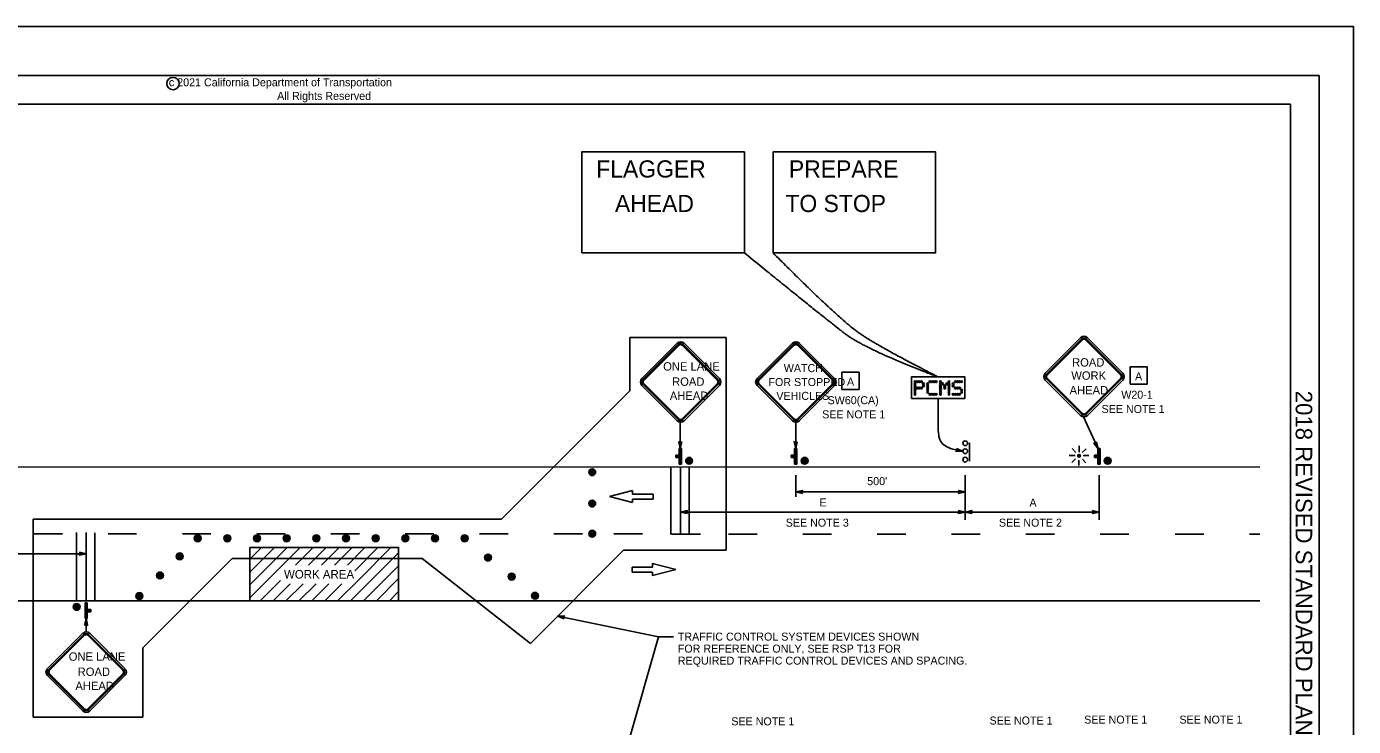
# Model space of a CAD drawing. Extents: x -893 to 867, y -474 to 712.
# Drawn here: x -294 to 867, y 100 to 712 of the extents above; entities that cross this region are included whole.
import ezdxf

# ---------------------------------------------------------------- set-up
doc = ezdxf.new("R2010")
doc.units = 0
for name, color, linetype in [('10 Sheet Format', 7, 'Continuous'), ('56 Stage 3 Anno', 7, 'Continuous'), ('57 Undefined', 7, 'Continuous'), ('60 Nongeo Data', 7, 'Continuous')]:
    doc.layers.add(name, color=color, linetype=linetype)

msp = doc.modelspace()

# ---------------------------------------------------------------- linework, layer by layer
at = {"layer": '10 Sheet Format'}
for p, q in [((836.5, 669), (-863.5, 669)), ((836.5, -431), (836.5, 669)), ((-813.4, 644), (811.5, 644)), ((811.5, -406), (811.5, 644))]:
    msp.add_line(p, q, dxfattribs=at)
for points in [[(-893.5, -474), (866.5, -474), (866.5, 712), (-893.5, 712)], [(-863.5, -431), (836.5, -431), (836.5, 669), (-863.5, 669)]]:
    msp.add_lwpolyline(points, close=True, dxfattribs=at)
at = {"layer": '56 Stage 3 Anno'}
for p, q in [((233.5, 393.3), (233.5, 440.1)), ((233.5, 440.1), (317.9, 440.1)), ((317.9, 440.1), (317.9, 253.8)), ((121.4, 281.1), (233.5, 393.3)), ((277.7, 342.9), (277.7, 365.8)), ((378.6, 342.9), (378.6, 365.8)), ((643.2, 342.7), (630.5, 370.6)), ((277.9, 319.6), (277.9, 280.4)), ((378.7, 319.6), (378.7, 300.7)), ((526.9, 319.6), (526.9, 280.4)), ((644.2, 319.6), (644.2, 280.4)), ((378.7, 304.9), (526.9, 304.9)), ((121.4, 281.1), (-288.4, 281.1)), ((-288.4, 281.1), (-288.4, 107.8)), ((277.9, 287.2), (526.9, 287.2)), ((526.9, 287.2), (644.2, 287.2)), ((-242, 216.1), (-242, 258.4)), ((-491, 250.8), (-242, 250.8)), ((-192.5, 168.4), (-114.3, 246.6)), ((51.8, 246.6), (-114.3, 246.6)), ((146.5, 172.4), (51.8, 246.6)), ((146.5, 172.4), (227.9, 253.8)), ((317.9, 253.8), (227.9, 253.8)), ((-242, 182.4), (-242, 194.1)), ((258.5, 178.1), (170.4, 196.3)), ((258.5, 178.1), (232.6, 87.2)), ((271.8, 178.1), (258.5, 178.1)), ((-192.5, 168.4), (-192.5, 107.8)), ((-192.5, 107.8), (-288.4, 107.8))]:
    msp.add_line(p, q, dxfattribs=at)
for points in [[(519.2, 342.8), (524.8, 340.6), (518.8, 340.2), (519.1, 340.5), (523.5, 340.8), (519.4, 342.4), (519.5, 342), (522.1, 341), (519.3, 340.8), (519.6, 341.1), (520.8, 341.2), (519.7, 341.7), (519.8, 341.4), (518.8, 340.2), (519.8, 341.4)], [(384.6, 303.6), (378.7, 304.9), (384.6, 306.2), (384.4, 305.9), (380, 304.9), (384.4, 304), (384.2, 304.3), (381.4, 304.9), (384.2, 305.5), (384, 305.2), (382.8, 304.9), (384, 304.7), (383.8, 304.9), (384.6, 306.2), (383.8, 304.9)], [(521, 306.2), (526.9, 304.9), (521, 303.6), (521.2, 304), (525.5, 304.9), (521.2, 305.9), (521.4, 305.5), (524.2, 304.9), (521.4, 304.3), (521.6, 304.7), (522.8, 304.9), (521.6, 305.2), (521.8, 304.9), (521, 303.6), (521.8, 304.9)], [(283.8, 285.9), (277.9, 287.2), (283.8, 288.5), (283.6, 288.2), (279.3, 287.2), (283.6, 286.2), (283.4, 286.6), (280.6, 287.2), (283.4, 287.8), (283.2, 287.5), (282, 287.2), (283.2, 286.9), (283, 287.2), (283.8, 288.5), (283, 287.2)], [(521, 288.5), (526.9, 287.2), (521, 285.9), (521.2, 286.2), (525.5, 287.2), (521.2, 288.2), (521.4, 287.8), (524.2, 287.2), (521.4, 286.6), (521.6, 286.9), (522.8, 287.2), (521.6, 287.5), (521.8, 287.2), (521, 285.9), (521.8, 287.2)], [(532.8, 285.9), (526.9, 287.2), (532.8, 288.5), (532.6, 288.2), (528.3, 287.2), (532.6, 286.2), (532.4, 286.6), (529.6, 287.2), (532.4, 287.8), (532.2, 287.5), (531, 287.2), (532.2, 286.9), (532, 287.2), (532.8, 288.5), (532, 287.2)], [(638.3, 288.5), (644.2, 287.2), (638.3, 285.9), (638.5, 286.2), (642.8, 287.2), (638.5, 288.2), (638.7, 287.8), (641.5, 287.2), (638.7, 286.6), (638.9, 286.9), (640.1, 287.2), (638.9, 287.5), (639.1, 287.2), (638.3, 285.9), (639.1, 287.2)], [(-247.9, 252.1), (-242, 250.8), (-247.9, 249.5), (-247.7, 249.8), (-243.4, 250.8), (-247.7, 251.8), (-247.5, 251.4), (-244.7, 250.8), (-247.5, 250.2), (-247.3, 250.5), (-246.1, 250.8), (-247.3, 251.1), (-247.1, 250.8), (-247.9, 249.5), (-247.1, 250.8)], [(-243.4, 188.2), (-242, 194.1), (-240.8, 188.2), (-241.1, 188.4), (-242.1, 192.8), (-243.1, 188.4), (-242.7, 188.6), (-242.1, 191.4), (-241.5, 188.6), (-241.8, 188.9), (-242.1, 190.1), (-242.4, 188.9), (-242.1, 189), (-240.8, 188.2), (-242.1, 189)], [(175.9, 193.8), (170.4, 196.3), (176.5, 196.4), (176.2, 196.1), (171.8, 196), (175.8, 194.2), (175.7, 194.6), (173.1, 195.7), (175.9, 195.8), (175.6, 195.5), (174.4, 195.5), (175.5, 195), (175.4, 195.3), (176.5, 196.4), (175.4, 195.3)]]:
    msp.add_lwpolyline(points, close=True, dxfattribs=at)
for points, degree in [([(333.7, 514), (403.3, 457.4), (440.3, 429.2), (503.2, 405.5)], 2), ([(358.8, 514), (416.6, 455.9), (452.2, 431.4), (503.2, 405.5)], 2), ([(503.2, 386.7), (503.1, 362), (503.4, 351.6), (507.1, 345.9), (515.2, 341.8), (524.8, 340.6)], 3)]:
    msp.add_open_spline(points, degree=degree, dxfattribs=at)
at = {"layer": '57 Undefined'}
for points in [[(419.1, 394.5), (419.1, 409.5), (434.1, 409.5), (434.1, 394.5)], [(671.1, 399.2), (671.1, 414.2), (686.1, 414.2), (686.1, 399.2)]]:
    msp.add_lwpolyline(points, close=True, dxfattribs=at)
at = {"layer": '60 Nongeo Data'}
for p, q in [((275.8, 337), (273.8, 337)), ((273.8, 337), (273.8, 335)), ((274.8, 337), (274.8, 335)), ((276.7, 337), (275.8, 337)), ((275.8, 337), (275.8, 335)), ((276.7, 342.9), (278.7, 342.9)), ((276.7, 329.1), (276.7, 342.9)), ((277.7, 342.9), (277.7, 329.1)), ((278.7, 342.9), (278.7, 329.1)), ((376.7, 337), (374.8, 337)), ((374.8, 337), (374.8, 335)), ((375.8, 337), (375.8, 335)), ((377.7, 337), (376.7, 337)), ((376.7, 337), (376.7, 335)), ((377.7, 342.9), (379.7, 342.9)), ((377.7, 329.1), (377.7, 342.9)), ((378.7, 342.9), (378.7, 329.1)), ((379.7, 342.9), (379.7, 329.1)), ((530.6, 347.9), (530.6, 331.8)), ((623.2, 336.7), (617.8, 336.7)), ((623.8, 339.5), (620.4, 342.8)), ((626.5, 339.7), (626.5, 345.3)), ((629.3, 339.4), (632.6, 342.7)), ((630, 336.7), (635, 336.7)), ((641.9, 337), (639.9, 337)), ((639.9, 337), (639.9, 335)), ((640.9, 337), (640.9, 335)), ((642.9, 337), (641.9, 337)), ((641.9, 337), (641.9, 335)), ((642.9, 342.9), (644.9, 342.9)), ((642.9, 329.1), (642.9, 342.9)), ((643.9, 342.9), (643.9, 329.1)), ((644.9, 342.9), (644.9, 329.1)), ((-753.6, 326.8), (784.5, 326.5)), ((269.5, 326.7), (269.5, 267.7)), ((273.8, 335), (275.8, 335)), ((275.8, 335), (276.7, 335)), ((276.7, 336), (276.7, 336)), ((276.7, 329.1), (278.7, 329.1)), ((277.9, 326.7), (277.9, 267.7)), ((285.4, 326.5), (285.4, 267.5)), ((374.8, 335), (376.7, 335)), ((376.7, 335), (377.7, 335)), ((377.7, 336), (377.7, 336)), ((377.7, 329.1), (379.7, 329.1)), ((623.5, 333.9), (620.2, 330.6)), ((626.3, 332.7), (626.3, 328)), ((629.4, 333.5), (632.5, 330.4)), ((639.9, 335), (641.9, 335)), ((641.9, 335), (642.9, 335)), ((642.9, 336), (642.9, 336)), ((642.9, 329.1), (644.9, 329.1)), ((215.7, 300.8), (236, 306)), ((236, 306), (236, 302.9)), ((236, 302.9), (254, 302.9)), ((254, 302.9), (254, 300.8)), ((236, 295.5), (215.7, 300.8)), ((254, 298.6), (236, 298.6)), ((236, 298.6), (236, 295.5)), ((254, 300.8), (254, 298.6)), ((-250.4, 269.5), (-250.4, 210.5)), ((-242, 269.5), (-242, 210.5)), ((-234.5, 269.2), (-234.5, 210.3)), ((-98.8, 256.2), (-98.8, 209.7)), ((-98.8, 256.2), (31.2, 256.2)), ((31.2, 256.2), (31.2, 209.7)), ((235.5, 236.9), (235.5, 239.1)), ((235.5, 239.1), (253.4, 239.1)), ((235.5, 234.8), (235.5, 236.9)), ((253.4, 234.8), (235.5, 234.8)), ((253.4, 239.1), (253.4, 242.2)), ((253.4, 242.2), (273.7, 236.9)), ((273.7, 236.9), (253.4, 231.7)), ((253.4, 231.7), (253.4, 234.8)), ((-753.6, 209.8), (784.5, 209.5)), ((-241.1, 207.9), (-243, 207.9)), ((-243, 207.9), (-243, 194.1)), ((-242, 207.9), (-242, 194.1)), ((-241.1, 194.1), (-241.1, 207.9)), ((-241.1, 202), (-240.1, 202)), ((-241.1, 201), (-241.1, 201)), ((-240.1, 200), (-241.1, 200)), ((-240.1, 202), (-238.1, 202)), ((-240.1, 202), (-240.1, 200)), ((-238.1, 200), (-240.1, 200)), ((-239.1, 202), (-239.1, 200)), ((-238.1, 202), (-238.1, 200)), ((-241.1, 194.1), (-243, 194.1))]:
    msp.add_line(p, q, dxfattribs=at)
for points in [[(191.4, 514), (333.7, 514), (333.7, 602.3), (191.4, 602.3)], [(358.8, 514), (501, 514), (501, 602.3), (358.8, 602.3)], [(479.9, 386.7), (526.6, 386.7), (526.6, 405.5), (479.9, 405.5)], [(279, 348.8), (277.7, 342.9), (276.4, 348.7), (276.7, 348.5), (277.7, 344.2), (278.6, 348.6), (278.3, 348.3), (277.7, 345.6), (277.1, 348.3), (277.4, 348.1), (277.7, 346.9), (277.9, 348.1), (277.7, 348), (276.4, 348.7), (277.7, 348)], [(379.8, 348.8), (378.6, 342.9), (377.2, 348.7), (377.5, 348.5), (378.5, 344.2), (379.5, 348.6), (379.1, 348.3), (378.5, 345.6), (377.9, 348.3), (378.3, 348.1), (378.5, 346.9), (378.8, 348.1), (378.5, 348), (377.2, 348.7), (378.5, 348)], [(641.9, 348.6), (643.2, 342.7), (639.5, 347.5), (639.9, 347.4), (642.6, 343.9), (641.6, 348.3), (641.4, 347.9), (642, 345.2), (640.3, 347.4), (640.7, 347.4), (641.5, 346.4), (641.2, 347.6), (641, 347.3), (639.5, 347.5), (641, 347.3)], [(-98.8, 256.2), (-98.8, 209.7), (31.2, 209.7), (31.2, 256.2)]]:
    msp.add_lwpolyline(points, close=True, dxfattribs=at)
for points in [[(274.9, 435), (244, 404.1)], [(275.9, 434), (245, 403.1)], [(276.2, 433.6), (245.4, 402.7)], [(276.6, 433.3), (245.7, 402.4)], [(310.2, 402.4), (279.3, 433.3)], [(310.5, 402.7), (279.6, 433.6)], [(310.9, 403.1), (280, 434)], [(311.9, 404.1), (281, 435)], [(375.7, 435), (344.8, 404.1)], [(376.7, 434), (345.9, 403.1)], [(377.1, 433.6), (346.2, 402.7)], [(377.4, 433.3), (346.5, 402.4)], [(411, 402.4), (380.1, 433.3)], [(411.4, 402.7), (380.5, 433.6)], [(411.7, 403.1), (380.8, 434)], [(412.7, 404.1), (381.8, 435)], [(627.8, 439.7), (596.9, 408.8)], [(628.8, 438.7), (597.9, 407.8)], [(629.1, 438.3), (598.2, 407.5)], [(629.5, 438), (598.6, 407.1)], [(663.1, 407.1), (632.2, 438)], [(663.4, 407.5), (632.5, 438.3)], [(663.7, 407.8), (632.8, 438.7)], [(664.7, 408.8), (633.9, 439.7)], [(244, 398), (274.9, 367.1)], [(245, 399), (275.9, 368.1)], [(245.4, 399.3), (276.2, 368.5)], [(245.7, 399.7), (276.6, 368.8)], [(279.3, 368.8), (310.2, 399.7)], [(279.6, 368.5), (310.5, 399.3)], [(280, 368.1), (310.9, 399)], [(281, 367.1), (311.9, 398)], [(344.8, 398), (375.7, 367.1)], [(345.9, 399), (376.7, 368.1)], [(346.2, 399.3), (377.1, 368.5)], [(346.5, 399.7), (377.4, 368.8)], [(380.1, 368.8), (411, 399.7)], [(380.5, 368.5), (411.4, 399.3)], [(380.8, 368.1), (411.7, 399)], [(381.8, 367.1), (412.7, 398)], [(596.9, 402.7), (627.8, 371.8)], [(597.9, 403.7), (628.8, 372.8)], [(598.2, 404.1), (629.1, 373.2)], [(598.6, 404.4), (629.5, 373.5)], [(632.2, 373.5), (663.1, 404.4)], [(632.5, 373.2), (663.4, 404.1)], [(632.8, 372.8), (663.7, 403.7)], [(633.9, 371.8), (664.7, 402.7)], [(625.4, 336.3), (626.7, 337.6)], [(625.4, 336.5), (626.4, 337.6)], [(625.4, 336.1), (626.9, 337.5)], [(625.4, 336.9), (626, 337.5)], [(625.5, 335.9), (627.1, 337.4)], [(625.7, 335.7), (627.2, 337.3)], [(625.8, 335.6), (627.4, 337.2)], [(626, 335.5), (627.5, 337)], [(626.2, 335.4), (627.6, 336.8)], [(626.4, 335.4), (627.6, 336.5)], [(626.8, 335.4), (627.6, 336.2)], [(-287.9, 268.3), (-262.9, 268.3)], [(-222.9, 268.3), (-197.9, 268.3)], [(-157.9, 268.3), (-132.9, 268.3)], [(-92.9, 268.3), (-67.9, 268.3)], [(-27.9, 268.3), (-2.9, 268.3)], [(37.1, 268.3), (62.1, 268.3)], [(102.1, 268.3), (127.1, 268.3)], [(167.1, 268.3), (192.1, 268.3)], [(219.6, 268.3), (244.6, 268.3)], [(270.4, 268), (295.4, 268)], [(319.9, 268), (344.9, 268)], [(384.9, 268), (409.9, 268)], [(449.9, 268), (474.9, 268)], [(514.9, 268), (539.9, 268)], [(579.9, 268), (604.9, 268)], [(644.9, 268), (669.9, 268)], [(710.7, 268), (735.7, 268)], [(775.7, 268), (784.5, 268)], [(-98.8, 223.5), (-66.1, 256.2)], [(-98.8, 234.8), (-77.4, 256.2)], [(-98.8, 246.1), (-88.7, 256.2)], [(-70.2, 240.7), (-54.8, 256.2)], [(-58.9, 240.7), (-43.4, 256.2)], [(-47.5, 240.7), (-32.1, 256.2)], [(-36.2, 240.7), (-20.8, 256.2)], [(-24.9, 240.7), (-9.5, 256.2)], [(-13.6, 240.7), (1.8, 256.2)], [(-7.1, 235.9), (13.1, 256.2)], [(-3.1, 228.7), (24.4, 256.2)], [(-10.8, 209.7), (31.2, 251.6)], [(-98.8, 212.1), (-70.2, 240.7)], [(0.6, 209.7), (31.2, 240.3)], [(-89.9, 209.7), (-72.2, 227.4)], [(-78.6, 209.7), (-63.7, 224.6)], [(-67.3, 209.7), (-52.3, 224.6)], [(-56, 209.7), (-41, 224.6)], [(-44.7, 209.7), (-29.7, 224.6)], [(-33.4, 209.7), (-18.4, 224.6)], [(-22.1, 209.7), (-3.1, 228.7)], [(11.9, 209.7), (31.2, 229)], [(23.2, 209.7), (31.2, 217.7)], [(-245.1, 181.2), (-276, 150.3)], [(-244.1, 180.1), (-275, 149.3)], [(-243.7, 179.8), (-274.6, 148.9)], [(-243.4, 179.5), (-274.3, 148.6)], [(-209.8, 148.6), (-240.7, 179.5)], [(-209.5, 148.9), (-240.4, 179.8)], [(-209.1, 149.3), (-240, 180.1)], [(-208.1, 150.3), (-239, 181.2)], [(-276, 144.2), (-245.1, 113.3)], [(-275, 145.2), (-244.1, 114.3)], [(-274.6, 145.5), (-243.7, 114.6)], [(-274.3, 145.9), (-243.4, 115)], [(-240.7, 115), (-209.8, 145.9)], [(-240.4, 114.6), (-209.5, 145.5)], [(-240, 114.3), (-209.1, 145.2)], [(-239, 113.3), (-208.1, 144.2)]]:
    msp.add_lwpolyline(points, dxfattribs=at)
for centre, radius in [((-166.1, 662.1), 5.42), ((483, 401.3), 0.767), ((483, 399.4), 0.767), ((483, 397.6), 0.767), ((483, 395.7), 0.767), ((484.8, 401.3), 0.767), ((484.8, 395.7), 0.767), ((486.7, 401.3), 0.767), ((486.7, 395.7), 0.767), ((488.6, 401.3), 0.767), ((488.6, 395.7), 0.767), ((490.4, 399.4), 0.767), ((490.4, 397.6), 0.767), ((494.1, 399.4), 0.767), ((494.1, 397.6), 0.767), ((494.1, 395.7), 0.767), ((496, 401.3), 0.767), ((497.8, 401.3), 0.767), ((499.7, 401.3), 0.767), ((501.6, 401.3), 0.767), ((505.3, 401.3), 0.767), ((505.3, 399.4), 0.767), ((505.3, 397.6), 0.767), ((505.3, 395.7), 0.767), ((507.1, 399.4), 0.767), ((509, 397.6), 0.767), ((509, 395.7), 0.767), ((510.8, 399.4), 0.767), ((512.7, 401.3), 0.767), ((512.7, 399.4), 0.767), ((512.7, 397.6), 0.767), ((512.7, 395.7), 0.767), ((516.4, 399.4), 0.767), ((516.4, 397.6), 0.767), ((518.3, 401.3), 0.767), ((518.3, 395.7), 0.767), ((520.1, 401.3), 0.767), ((520.1, 395.7), 0.767), ((522, 401.3), 0.767), ((522, 395.7), 0.767), ((523.8, 401.3), 0.767), ((483, 393.9), 0.767), ((483, 392), 0.767), ((483, 390.2), 0.767), ((494.1, 393.9), 0.767), ((494.1, 392), 0.767), ((496, 390.2), 0.767), ((497.8, 390.2), 0.767), ((499.7, 390.2), 0.767), ((501.6, 390.2), 0.767), ((505.3, 393.9), 0.767), ((505.3, 392), 0.767), ((505.3, 390.2), 0.767), ((512.7, 393.9), 0.767), ((512.7, 392), 0.767), ((512.7, 390.2), 0.767), ((516.4, 390.2), 0.767), ((518.3, 390.2), 0.767), ((520.1, 390.2), 0.767), ((522, 390.2), 0.767), ((523.8, 393.9), 0.767), ((523.8, 392), 0.767), ((526.9, 347.5), 2.06), ((526.9, 340.5), 2.06), ((626.5, 336.5), 1.12), ((200.6, 322.1), 3), ((285.4, 332.1), 3), ((285.4, 332.1), 2.1), ((285.4, 332.1), 1.2), ((285.4, 332.1), 0.3), ((386.4, 332.1), 3), ((386.4, 332.1), 2.1), ((386.4, 332.1), 1.2), ((386.4, 332.1), 0.3), ((526.9, 333.1), 2.06), ((651.6, 332.1), 3), ((651.6, 332.1), 2.1), ((651.6, 332.1), 1.2), ((651.6, 332.1), 0.3), ((200.6, 322.1), 2.1), ((200.6, 322.1), 1.2), ((200.6, 322.1), 0.3), ((200.6, 294.7), 3), ((200.6, 294.7), 2.1), ((200.6, 294.7), 1.2), ((200.6, 294.7), 0.3), ((-144.5, 264.3), 3), ((-118.6, 264.3), 3), ((-92.6, 264.3), 3), ((-66.7, 264.3), 3), ((-40.7, 264.3), 3), ((-14.8, 264.3), 3), ((11.2, 264.3), 3), ((37.1, 264.3), 3), ((63.1, 264.3), 3), ((89, 264.3), 3), ((200.6, 268.3), 3), ((200.6, 268.3), 2.1), ((200.6, 268.3), 1.2), ((200.6, 268.3), 0.3), ((-144.5, 264.3), 2.1), ((-144.5, 264.3), 1.2), ((-144.5, 264.3), 0.3), ((-118.6, 264.3), 2.1), ((-118.6, 264.3), 1.2), ((-118.6, 264.3), 0.3), ((-92.6, 264.3), 2.1), ((-92.6, 264.3), 1.2), ((-92.6, 264.3), 0.3), ((-66.7, 264.3), 2.1), ((-66.7, 264.3), 1.2), ((-66.7, 264.3), 0.3), ((-40.7, 264.3), 2.1), ((-40.7, 264.3), 1.2), ((-40.7, 264.3), 0.3), ((-14.8, 264.3), 2.1), ((-14.8, 264.3), 1.2), ((-14.8, 264.3), 0.3), ((11.2, 264.3), 2.1), ((11.2, 264.3), 1.2), ((11.2, 264.3), 0.3), ((37.1, 264.3), 2.1), ((37.1, 264.3), 1.2), ((37.1, 264.3), 0.3), ((63.1, 264.3), 2.1), ((63.1, 264.3), 1.2), ((63.1, 264.3), 0.3), ((89, 264.3), 2.1), ((89, 264.3), 1.2), ((89, 264.3), 0.3), ((-160.2, 248.5), 3), ((-160.2, 248.5), 2.1), ((-160.2, 248.5), 1.2), ((-160.2, 248.5), 0.3), ((109.5, 247.5), 3), ((109.5, 247.5), 2.1), ((109.5, 247.5), 1.2), ((109.5, 247.5), 0.3), ((-177.5, 231.8), 3), ((-177.5, 231.8), 2.1), ((-177.5, 231.8), 1.2), ((130.1, 230.8), 3), ((130.1, 230.8), 2.1), ((-177.5, 231.8), 0.3), ((130.1, 230.8), 1.2), ((130.1, 230.8), 0.3), ((-195.5, 213.8), 3), ((-195.5, 213.8), 2.1), ((-195.5, 213.8), 1.2), ((-195.5, 213.8), 0.3), ((150.6, 214), 3), ((150.6, 214), 2.1), ((150.6, 214), 1.2), ((150.6, 214), 0.3), ((-250.4, 204.3), 3), ((-250.4, 204.3), 2.1), ((-250.4, 204.3), 1.2), ((-250.4, 204.3), 0.3)]:
    msp.add_circle(centre, radius, dxfattribs=at)
for centre, radius, start, end in [((277.9, 431.9), 4.32, 45, 135), ((277.9, 431.9), 2.88, 45, 135), ((277.9, 431.9), 2.4, 45, 135), ((277.9, 431.9), 1.92, 45, 135), ((378.8, 431.9), 4.32, 45, 135), ((378.8, 431.9), 2.88, 45, 135), ((378.8, 431.9), 2.4, 45, 135), ((378.8, 431.9), 1.92, 45, 135), ((630.8, 436.7), 4.32, 45, 135), ((630.8, 436.7), 2.88, 45, 135), ((630.8, 436.7), 2.4, 45, 135), ((630.8, 436.7), 1.92, 45, 135), ((599.9, 405.8), 4.32, 135, 224.9999), ((599.9, 405.8), 2.88, 135, 224.9999), ((599.9, 405.8), 2.4, 135, 224.9999), ((599.9, 405.8), 1.92, 135, 224.9999), ((661.7, 405.8), 1.92, 315, 45), ((661.7, 405.8), 2.4, 315, 45), ((661.7, 405.8), 2.88, 315, 45), ((661.7, 405.8), 4.32, 315, 45), ((247.1, 401), 4.32, 135, 224.9999), ((247.1, 401), 2.88, 135, 224.9999), ((247.1, 401), 2.4, 135, 224.9999), ((247.1, 401), 1.92, 135, 224.9999), ((308.8, 401), 1.92, 315, 45), ((308.8, 401), 2.4, 315, 45), ((308.8, 401), 2.88, 315, 45), ((308.8, 401), 4.32, 315, 45), ((347.9, 401), 4.32, 135, 224.9999), ((347.9, 401), 2.88, 135, 224.9999), ((347.9, 401), 2.4, 135, 224.9999), ((347.9, 401), 1.92, 135, 224.9999), ((409.7, 401), 1.92, 315, 45), ((409.7, 401), 2.4, 315, 45), ((409.7, 401), 2.88, 315, 45), ((409.7, 401), 4.32, 315, 45), ((630.8, 374.9), 4.32, 225, 315), ((630.8, 374.9), 2.88, 225, 315), ((630.8, 374.9), 2.4, 225, 315), ((630.8, 374.9), 1.92, 225, 315), ((277.9, 370.1), 4.32, 225, 315), ((277.9, 370.1), 2.88, 225, 315), ((277.9, 370.1), 2.4, 225, 315), ((277.9, 370.1), 1.92, 225, 315), ((378.8, 370.1), 4.32, 225, 315), ((378.8, 370.1), 2.88, 225, 315), ((378.8, 370.1), 2.4, 225, 315), ((378.8, 370.1), 1.92, 225, 315), ((-242, 178.1), 4.32, 45, 135), ((-242, 178.1), 2.88, 45, 135), ((-242, 178.1), 2.4, 45, 135), ((-242, 178.1), 1.92, 45, 135), ((-272.9, 147.2), 4.32, 135, 224.9999), ((-272.9, 147.2), 2.88, 135, 224.9999), ((-272.9, 147.2), 2.4, 135, 224.9999), ((-272.9, 147.2), 1.92, 135, 224.9999), ((-211.2, 147.2), 1.92, 315, 45), ((-211.2, 147.2), 2.4, 315, 45), ((-211.2, 147.2), 2.88, 315, 45), ((-211.2, 147.2), 4.32, 315, 45), ((-242, 116.3), 4.32, 225, 315), ((-242, 116.3), 2.88, 225, 315), ((-242, 116.3), 2.4, 225, 315), ((-242, 116.3), 1.92, 225, 315)]:
    msp.add_arc(centre, radius, start, end, dxfattribs=at)

# ---------------------------------------------------------------- texts
at = {"layer": '10 Sheet Format'}
msp.add_text('2018 REVISED STANDARD PLAN RSP T13A', height=14.5, rotation=270, dxfattribs=at).set_placement((816, 393.4))
at = {"layer": '57 Undefined'}
for s, height, p in [('FLAGGER', 15, (204.1, 579.9)), ('PREPARE', 15, (372.7, 579.9)), ('AHEAD', 15, (220.5, 549.7)), ('TO STOP', 15, (369.6, 549.7)), ('A', 7, (675.5, 402.5)), ('A', 7, (423.5, 397.8)), ('SW60(CA)', 7, (406.5, 381.6)), ('W20-1', 7, (663.4, 386.4)), ('SEE NOTE 1', 7, (401.8, 369.2)), ('SEE NOTE 1', 7, (646.2, 373.9)), ("500'", 7, (441.2, 310.8)), ('E', 7, (399.5, 292.2)), ('A', 7, (583.1, 292)), ('SEE NOTE 3', 7, (369.9, 274.5)), ('SEE NOTE 2', 7, (556.4, 274.5)), ('TRAFFIC CONTROL SYSTEM DEVICES SHOWN', 7, (275.5, 174.8)), ('FOR REFERENCE ONLY, SEE RSP T13 FOR', 7, (275.5, 164.3)), ('REQUIRED TRAFFIC CONTROL DEVICES AND SPACING.', 7, (275.5, 153.8)), ('SEE NOTE 1', 7, (322.3, 100.7)), ('SEE NOTE 1', 7, (548.2, 101.4)), ('SEE NOTE 1', 7, (631, 102.2)), ('SEE NOTE 1', 7, (714.3, 102.2))]:
    msp.add_text(s, height=height, dxfattribs=at).set_placement(p)
at = {"layer": '60 Nongeo Data'}
for s, height, p in [('c 2021 California Department of Transportation', 7, (-169.7, 659.7)), ('All Rights Reserved', 7, (-75, 647.8)), ('ONE LANE', 7.32, (262.7, 411)), ('ROAD', 7.32, (620.4, 414.5)), ('WATCH', 7, (368.2, 409.7)), ('WORK', 7.32, (619.7, 403)), ('ROAD', 7.32, (270.5, 397.7)), ('FOR STOPPED', 7, (354.8, 397.5)), ('AHEAD', 7.32, (618.2, 390.2)), ('AHEAD', 7.32, (268.5, 385.4)), ('VEHICLES', 7, (361.7, 385.4)), ('WORK AREA', 7.5, (-69, 229.1)), ('ONE LANE', 7.32, (-257.3, 157.2)), ('ROAD', 7.32, (-249.5, 143.9)), ('AHEAD', 7.32, (-251.5, 131.6))]:
    msp.add_text(s, height=height, dxfattribs=at).set_placement(p)

doc.saveas('drawing.dxf')
